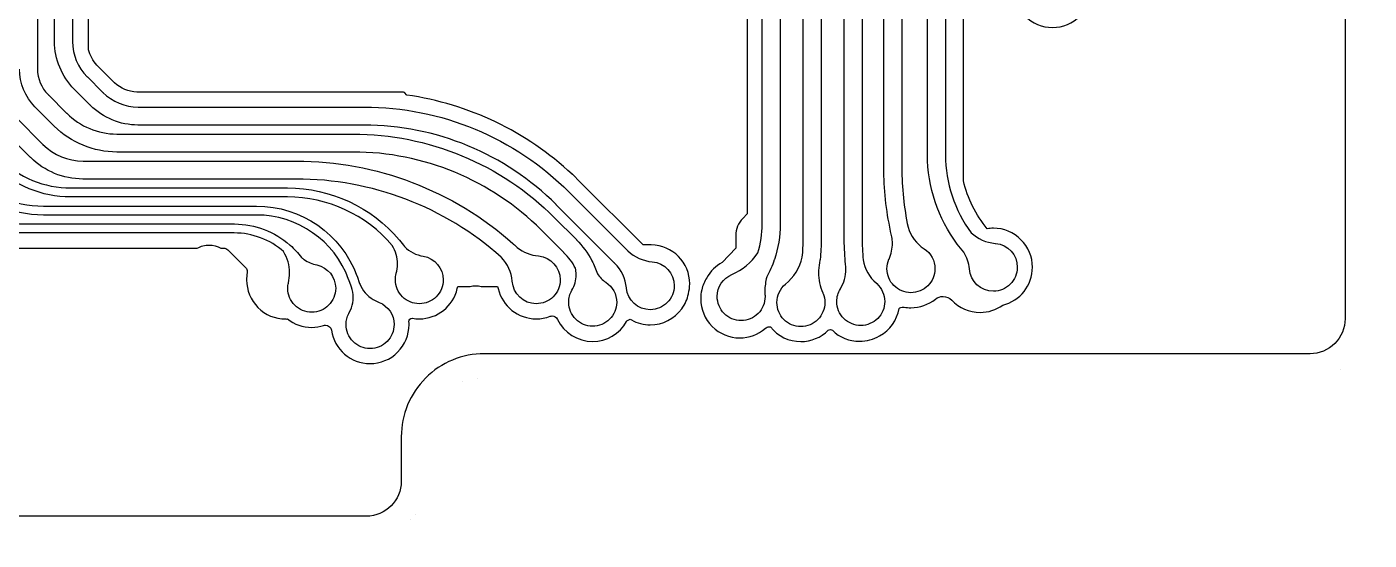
# Model space of a CAD drawing. Header units: millimetres. Extents: x 3440 to 3572, y 2 to 96.
# Drawn here: x 3530.21 to 3541.59, y 46.28 to 50.63 of the extents above; entities that cross this region are included whole.
import ezdxf

# ---------------------------------------------------------------- set-up
doc = ezdxf.new("R2010")
doc.units = ezdxf.units.MM
doc.header["$LTSCALE"] = 23.1
doc.layers.add('gbr-dxf', color=7, linetype='CONTINUOUS')
doc.layers.add('gbr-outline-dxf', color=2, linetype='CONTINUOUS')

msp = doc.modelspace()

# ---------------------------------------------------------------- linework, layer by layer
at = {"layer": 'gbr-dxf', "linetype": 'Continuous'}
for points in [[(3535.869, 59.408, -0.122231), (3537.758, 56.272, -0.016533), (3537.759, 56.268, -0.065936), (3537.994, 54.499, -0.007748), (3537.994, 54.497), (3537.994, 49.544, -0.009724), (3537.994, 49.541, 0.160485), (3538.213, 48.882, 0.174527), (3538.416, 48.792, -0.014827), (3538.42, 48.792, -0.386382), (3538.604, 48.589, -0.414223), (3538.401, 48.386, -0.395614), (3538.198, 48.576, 0.115459), (3538.15, 48.718, -0.01735), (3538.095, 48.786), (3538.095, 48.786, -0.1621), (3537.842, 49.542, -0.007849), (3537.842, 49.544, -0.011836), (3537.842, 49.547), (3537.842, 54.495, -0.007677), (3537.842, 54.497, 0.065927), (3537.613, 56.226, 0.12221), (3535.763, 59.299, -0.008815)], [(3536.594, 54.495), (3536.594, 48.956, -0.007914), (3536.594, 48.954, -0.080416), (3536.545, 48.656, -0.016807), (3536.544, 48.652, -0.041901), (3536.48, 48.507, 0.06358), (3536.464, 48.386, -0.007388), (3536.465, 48.384, 0.013726), (3536.465, 48.358, -0.020737), (3536.466, 48.341, -0.414223), (3536.263, 48.138, -0.414223), (3536.06, 48.341, -0.303999), (3536.185, 48.529, 0.150785), (3536.403, 48.711, 0.07874), (3536.442, 48.956, -0.007665), (3536.442, 48.958), (3536.442, 54.483, -0.053095)], [(3536.942, 54.495), (3536.942, 48.834, -0.007811), (3536.942, 48.832, -0.026849), (3536.932, 48.655, -0.015262), (3536.931, 48.65, -0.013571), (3536.919, 48.562, 0.008603), (3536.919, 48.547, -0.007242), (3536.919, 48.545, 0.10372), (3536.955, 48.372, -0.017244), (3536.957, 48.368, -0.097469), (3536.972, 48.291, -0.414223), (3536.769, 48.087, -0.414223), (3536.566, 48.291, -0.220877), (3536.638, 48.446), (3536.639, 48.446, 0.159754), (3536.781, 48.674, 0.026647), (3536.789, 48.834, -0.007671), (3536.789, 48.836), (3536.789, 54.486, -0.03661)], [(3537.289, 54.495), (3537.289, 48.847, -0.009892), (3537.289, 48.844, 0.02098), (3537.297, 48.652, 0.176307), (3537.409, 48.454, -0.01411), (3537.412, 48.451, -0.213728), (3537.48, 48.299, -0.414223), (3537.277, 48.096, -0.414223), (3537.074, 48.299, -0.139682), (3537.104, 48.406, 0.133526), (3537.151, 48.574, -0.007143), (3537.151, 48.576, 0.00677), (3537.151, 48.585, -0.005142), (3537.146, 48.635), (3537.146, 48.635, -0.021663), (3537.137, 48.847, -0.009994), (3537.137, 48.85), (3537.137, 54.49, -0.02253)], [(3537.625, 54.495), (3537.625, 49.433, -0.007602), (3537.625, 49.431, 0.053098), (3537.678, 48.929, 0.175908), (3537.814, 48.746), (3537.815, 48.746, -0.250341), (3537.906, 48.577, -0.414223), (3537.702, 48.374, -0.414223), (3537.499, 48.577, -0.101733), (3537.516, 48.657, -0.008631), (3537.517, 48.659, 0.103262), (3537.545, 48.793, -0.007167), (3537.545, 48.794, 0.038905), (3537.541, 48.846, -0.004847), (3537.53, 48.893, -0.008114), (3537.53, 48.896, -0.05347), (3537.472, 49.433, -0.007678), (3537.472, 49.435), (3537.472, 54.497, -0.007567)], [(3530.298, 53.446), (3530.298, 50.272, -0.009957), (3530.298, 50.27, 0.198888), (3530.388, 50.053, -0.013799), (3530.391, 50.05), (3530.545, 49.896, -0.008651), (3530.547, 49.894, 0.198066), (3530.97, 49.718, -0.007408), (3530.972, 49.718), (3532.97, 49.718, -0.007697), (3532.972, 49.718, -0.198934), (3534.679, 49.011, -0.013705), (3534.682, 49.008), (3534.866, 48.824, -0.008536), (3534.867, 48.822, -0.075248), (3534.997, 48.647, -0.011941), (3534.998, 48.644, -0.040669), (3535.044, 48.535, 0.093197), (3535.116, 48.462, -0.252957), (3535.208, 48.292, -0.414223), (3535.004, 48.089, -0.414223), (3534.801, 48.292, -0.132318), (3534.829, 48.394, 0.126679), (3534.864, 48.527, -0.007092), (3534.864, 48.529, 0.04859), (3534.859, 48.582, 0.071158), (3534.761, 48.713, -0.008469), (3534.76, 48.715), (3534.571, 48.903, -0.013722), (3534.568, 48.906, 0.198258), (3532.974, 49.566, -0.007609), (3532.972, 49.566), (3530.974, 49.566, -0.007704), (3530.972, 49.566, -0.198008), (3530.441, 49.785, -0.009097), (3530.439, 49.786), (3530.28, 49.945, -0.015037), (3530.277, 49.949, -0.19468), (3530.146, 50.267, -0.010745)], [(3541.357, 51.721), (3541.357, 51.323, -0.020534), (3541.357, 51.321, -0.047097), (3541.356, 51.307, 0.094979), (3541.356, 51.299), (3541.356, 51.299, -0.27305), (3541.349, 51.274, -0.058597), (3541.345, 51.271, 0.318194), (3541.343, 51.247), (3541.368, 51.222, -0.198996), (3541.382, 51.187), (3541.382, 48.153, -0.41422), (3541.086, 47.857), (3534.086, 47.857, 0.414216), (3533.382, 47.153), (3533.382, 46.777, -0.41397), (3533.086, 46.48), (3528.086, 46.48, -0.414221)], [(3536.314, 50.76), (3536.314, 49.041), (3536.276, 49.003, 0.198368), (3536.217, 48.859), (3536.217, 48.751), (3536.103, 48.631, 0.142884), (3535.972, 48.5, 0.083725), (3535.929, 48.399, 0.059412), (3535.92, 48.321, 0.41422), (3536.251, 47.991, 0.181332), (3536.468, 48.072, -0.181155), (3536.501, 48.085, -0.045807), (3536.511, 48.084, 0.227927), (3536.769, 47.96, 0.196616), (3537.001, 48.055, -0.195398), (3537.019, 48.062, -0.195381), (3537.036, 48.055, 0.194271), (3537.266, 47.962), (3537.266, 47.962, 0.136453), (3537.437, 48.009, 0.224312), (3537.602, 48.239, -0.18659), (3537.636, 48.252, -0.043528), (3537.645, 48.251, 0.043497), (3537.702, 48.246), (3537.702, 48.246, 0.171475), (3537.91, 48.32, -0.171496), (3537.974, 48.342, -0.2067), (3538.048, 48.31, 0.206268), (3538.288, 48.207, 0.15615), (3538.48, 48.268, 0.344808), (3538.732, 48.589), (3538.732, 48.589, 0.414218), (3538.401, 48.92), (3538.4, 48.92, 0.039293), (3538.349, 48.916, -0.116613), (3538.147, 49.321), (3538.147, 51.409, -0.414237)], [(3530.595, 51.114), (3530.595, 50.503, -0.007269), (3530.595, 50.501, 0.197744), (3530.719, 50.204, -0.008473), (3530.721, 50.202), (3530.85, 50.073, -0.013629), (3530.853, 50.071, 0.198833), (3531.152, 49.947, -0.007665), (3531.154, 49.947), (3533.066, 49.947, -0.007767), (3533.068, 49.947, -0.198719), (3534.804, 49.227, -0.008667), (3534.806, 49.225), (3535.296, 48.735, -0.01395), (3535.299, 48.732), (3535.302, 48.729, 0.173213), (3535.509, 48.636), (3535.51, 48.636, -0.389312), (3535.696, 48.433, -0.414223), (3535.493, 48.23, -0.385057), (3535.29, 48.413, -0.007756), (3535.29, 48.415, 0.175365), (3535.193, 48.622, -0.012112), (3535.19, 48.625), (3534.696, 49.119, -0.008605), (3534.695, 49.12, 0.198675), (3533.066, 49.794, -0.007678), (3533.064, 49.794), (3531.152, 49.794, -0.008106), (3531.15, 49.794, -0.19591), (3530.748, 49.96, -0.014925), (3530.745, 49.963), (3530.612, 50.096, -0.009422), (3530.61, 50.098, -0.19768), (3530.443, 50.503, -0.007691), (3530.443, 50.505), (3530.443, 51.152, -0.189007)], [(3538.571, 50.952, 0.414218), (3538.902, 50.621, 0.414221), (3539.233, 50.952, 0.198927)], [(3529.656, 48.752), (3531.653, 48.752, -0.128276), (3531.753, 48.778, -0.128284), (3531.852, 48.752), (3531.876, 48.752, -0.198685), (3531.911, 48.738), (3532.063, 48.587, -0.199058), (3532.077, 48.551, -0.045392), (3532.076, 48.542), (3532.076, 48.542, 0.045647), (3532.071, 48.482, 0.41422), (3532.401, 48.151), (3532.404, 48.151, 0.010168), (3532.417, 48.151, 0.169128), (3532.623, 48.08), (3532.623, 48.08, 0.078), (3532.724, 48.096, -0.078237), (3532.74, 48.098, -0.371915), (3532.79, 48.055, 0.371519), (3533.117, 47.773), (3533.117, 47.773, 0.414218), (3533.448, 48.104), (3533.448, 48.104, 0.019707), (3533.447, 48.13, -0.020329), (3533.447, 48.132, -0.414291), (3533.473, 48.157, -0.044335), (3533.477, 48.157, 0.043913), (3533.535, 48.152), (3533.535, 48.152, 0.348009), (3533.857, 48.408), (3533.862, 48.427), (3533.965, 48.427, -0.05862), (3534.012, 48.433, -0.058615), (3534.059, 48.427), (3534.199, 48.427), (3534.204, 48.408, 0.348749), (3534.526, 48.152, 0.090891), (3534.643, 48.174, -0.090096), (3534.661, 48.177, -0.287486), (3534.706, 48.148, 0.287332), (3535.004, 47.961), (3535.004, 47.961, 0.269724), (3535.292, 48.129), (3535.295, 48.135), (3535.321, 48.15), (3535.334, 48.143, 0.125742), (3535.493, 48.102, 0.23956), (3535.76, 48.238, 0.105652), (3535.816, 48.365, 0.06364), (3535.827, 48.448), (3535.827, 48.448), (3535.827, 48.448, 0.410397), (3535.501, 48.779), (3535.48, 48.779), (3535.432, 48.779), (3534.894, 49.316), (3534.894, 49.317), (3534.838, 49.372, 0.085841), (3534.833, 49.376), (3534.833, 49.376), (3534.833, 49.376), (3534.833, 49.376, -0.161182), (3534.831, 49.377, 0.153936), (3533.429, 50.048), (3533.409, 50.069, -0.041572), (3533.408, 50.069, 0.181507), (3533.395, 50.074, -0.037059), (3533.395, 50.074), (3531.14, 50.074, -0.178392), (3530.951, 50.153), (3530.802, 50.302, -0.127924), (3530.731, 50.433), (3530.731, 50.715, -0.324981)], [(3530.122, 49.853), (3530.342, 49.633, -0.01376), (3530.345, 49.63, 0.19883), (3530.685, 49.489, -0.007665), (3530.687, 49.489), (3532.491, 49.489, -0.007753), (3532.493, 49.489, -0.183538), (3534.329, 48.79, -0.02228), (3534.334, 48.786, -0.003896), (3534.365, 48.757, 0.145509), (3534.545, 48.685, -0.006455), (3534.546, 48.685, -0.384832), (3534.729, 48.483, -0.414223), (3534.526, 48.28, -0.397892), (3534.323, 48.471, 0.167956), (3534.231, 48.673, -0.002848), (3534.228, 48.676, 0.183745), (3532.491, 49.337, -0.007678), (3532.489, 49.337), (3530.685, 49.337, -0.008047), (3530.682, 49.337, -0.196204), (3530.241, 49.519, -0.01471), (3530.237, 49.522), (3530.013, 49.747, -0.009258)], [(3529.98, 49.51, 0.198972), (3530.582, 49.261, -0.010857), (3530.583, 49.261), (3532.417, 49.261, -0.010993), (3532.418, 49.261, -0.22016), (3533.365, 48.821, -0.02483), (3533.367, 48.818, -0.013921), (3533.41, 48.764, 0.155507), (3533.569, 48.683), (3533.569, 48.683, -0.365445), (3533.738, 48.483, -0.414223), (3533.535, 48.28, -0.414223), (3533.332, 48.483, -0.067443), (3533.339, 48.537, -0.010844), (3533.339, 48.538, 0.068048), (3533.351, 48.617, -0.010503), (3533.35, 48.618, 0.14013), (3533.306, 48.773, 0.220257), (3532.417, 49.185, -0.01087), (3532.415, 49.185), (3530.582, 49.185, -0.011052), (3530.58, 49.185, -0.197764), (3529.928, 49.454, -0.01972)], [(3529.667, 49.391, 0.198958), (3530.35, 49.108, -0.01087), (3530.352, 49.108), (3532.154, 49.108, -0.014192), (3532.156, 49.108, -0.312831), (3533.006, 48.516, -0.019152), (3533.007, 48.513), (3533.029, 48.453, -0.013494), (3533.03, 48.452), (3533.031, 48.449, 0.168761), (3533.145, 48.315), (3533.195, 48.292, -0.304044), (3533.321, 48.104, -0.414223), (3533.117, 47.9, -0.414223), (3532.914, 48.104, -0.120933), (3532.937, 48.198), (3532.959, 48.246, 0.083075), (3532.974, 48.333, -0.010409), (3532.974, 48.334, 0.083232), (3532.96, 48.422), (3532.959, 48.425), (3532.958, 48.427, -0.019595), (3532.957, 48.43), (3532.937, 48.484, -0.018637), (3532.936, 48.487, 0.314285), (3532.154, 49.032, -0.014071), (3532.152, 49.032), (3530.35, 49.032, -0.011022), (3530.349, 49.032, -0.197884), (3529.615, 49.336, -0.019695)], [(3529.289, 49.339, 0.198916), (3530.212, 48.956, -0.01087), (3530.214, 48.956), (3531.967, 48.956, -0.014524), (3531.969, 48.956, -0.182351), (3532.438, 48.777, -0.020053), (3532.44, 48.776, -0.049486), (3532.535, 48.672, 0.025373), (3532.559, 48.654, 0.082303), (3532.666, 48.609, -0.352944), (3532.826, 48.411, -0.414223), (3532.623, 48.208, -0.414223), (3532.42, 48.411, -0.056901), (3532.425, 48.456, -0.013431), (3532.425, 48.458, 0.059217), (3532.435, 48.541, -0.016044), (3532.435, 48.543, 0.133662), (3532.385, 48.722, 0.182016), (3531.966, 48.88, -0.014071), (3531.965, 48.88), (3530.212, 48.88, -0.010979), (3530.211, 48.88, -0.198101), (3529.237, 49.283, -0.019968)]]:
    msp.add_lwpolyline(points, format="xyb", dxfattribs=at)
at = {"layer": 'gbr-outline-dxf', "linetype": 'Continuous', "const_width": 0.000025}
msp.add_lwpolyline([(3541.586, 48.153), (3541.586, 55.535, 0.211094), (3541.423, 55.905), (3535.75, 61.071, -0.211095), (3535.586, 61.441), (3535.586, 69.344, 0.414217), (3535.086, 69.844), (3522.086, 69.844, 0.414217), (3521.586, 69.344), (3521.586, 61.441, 0.211094), (3521.75, 61.071), (3527.423, 55.905, -0.211095), (3527.586, 55.535), (3527.586, 46.777, 0.414217), (3528.086, 46.277), (3533.086, 46.277, 0.414217), (3533.586, 46.777), (3533.586, 47.153, -0.414217), (3534.086, 47.653), (3541.086, 47.653, 0.414217)], format="xyb", close=True, dxfattribs=at)

doc.saveas('drawing.dxf')
